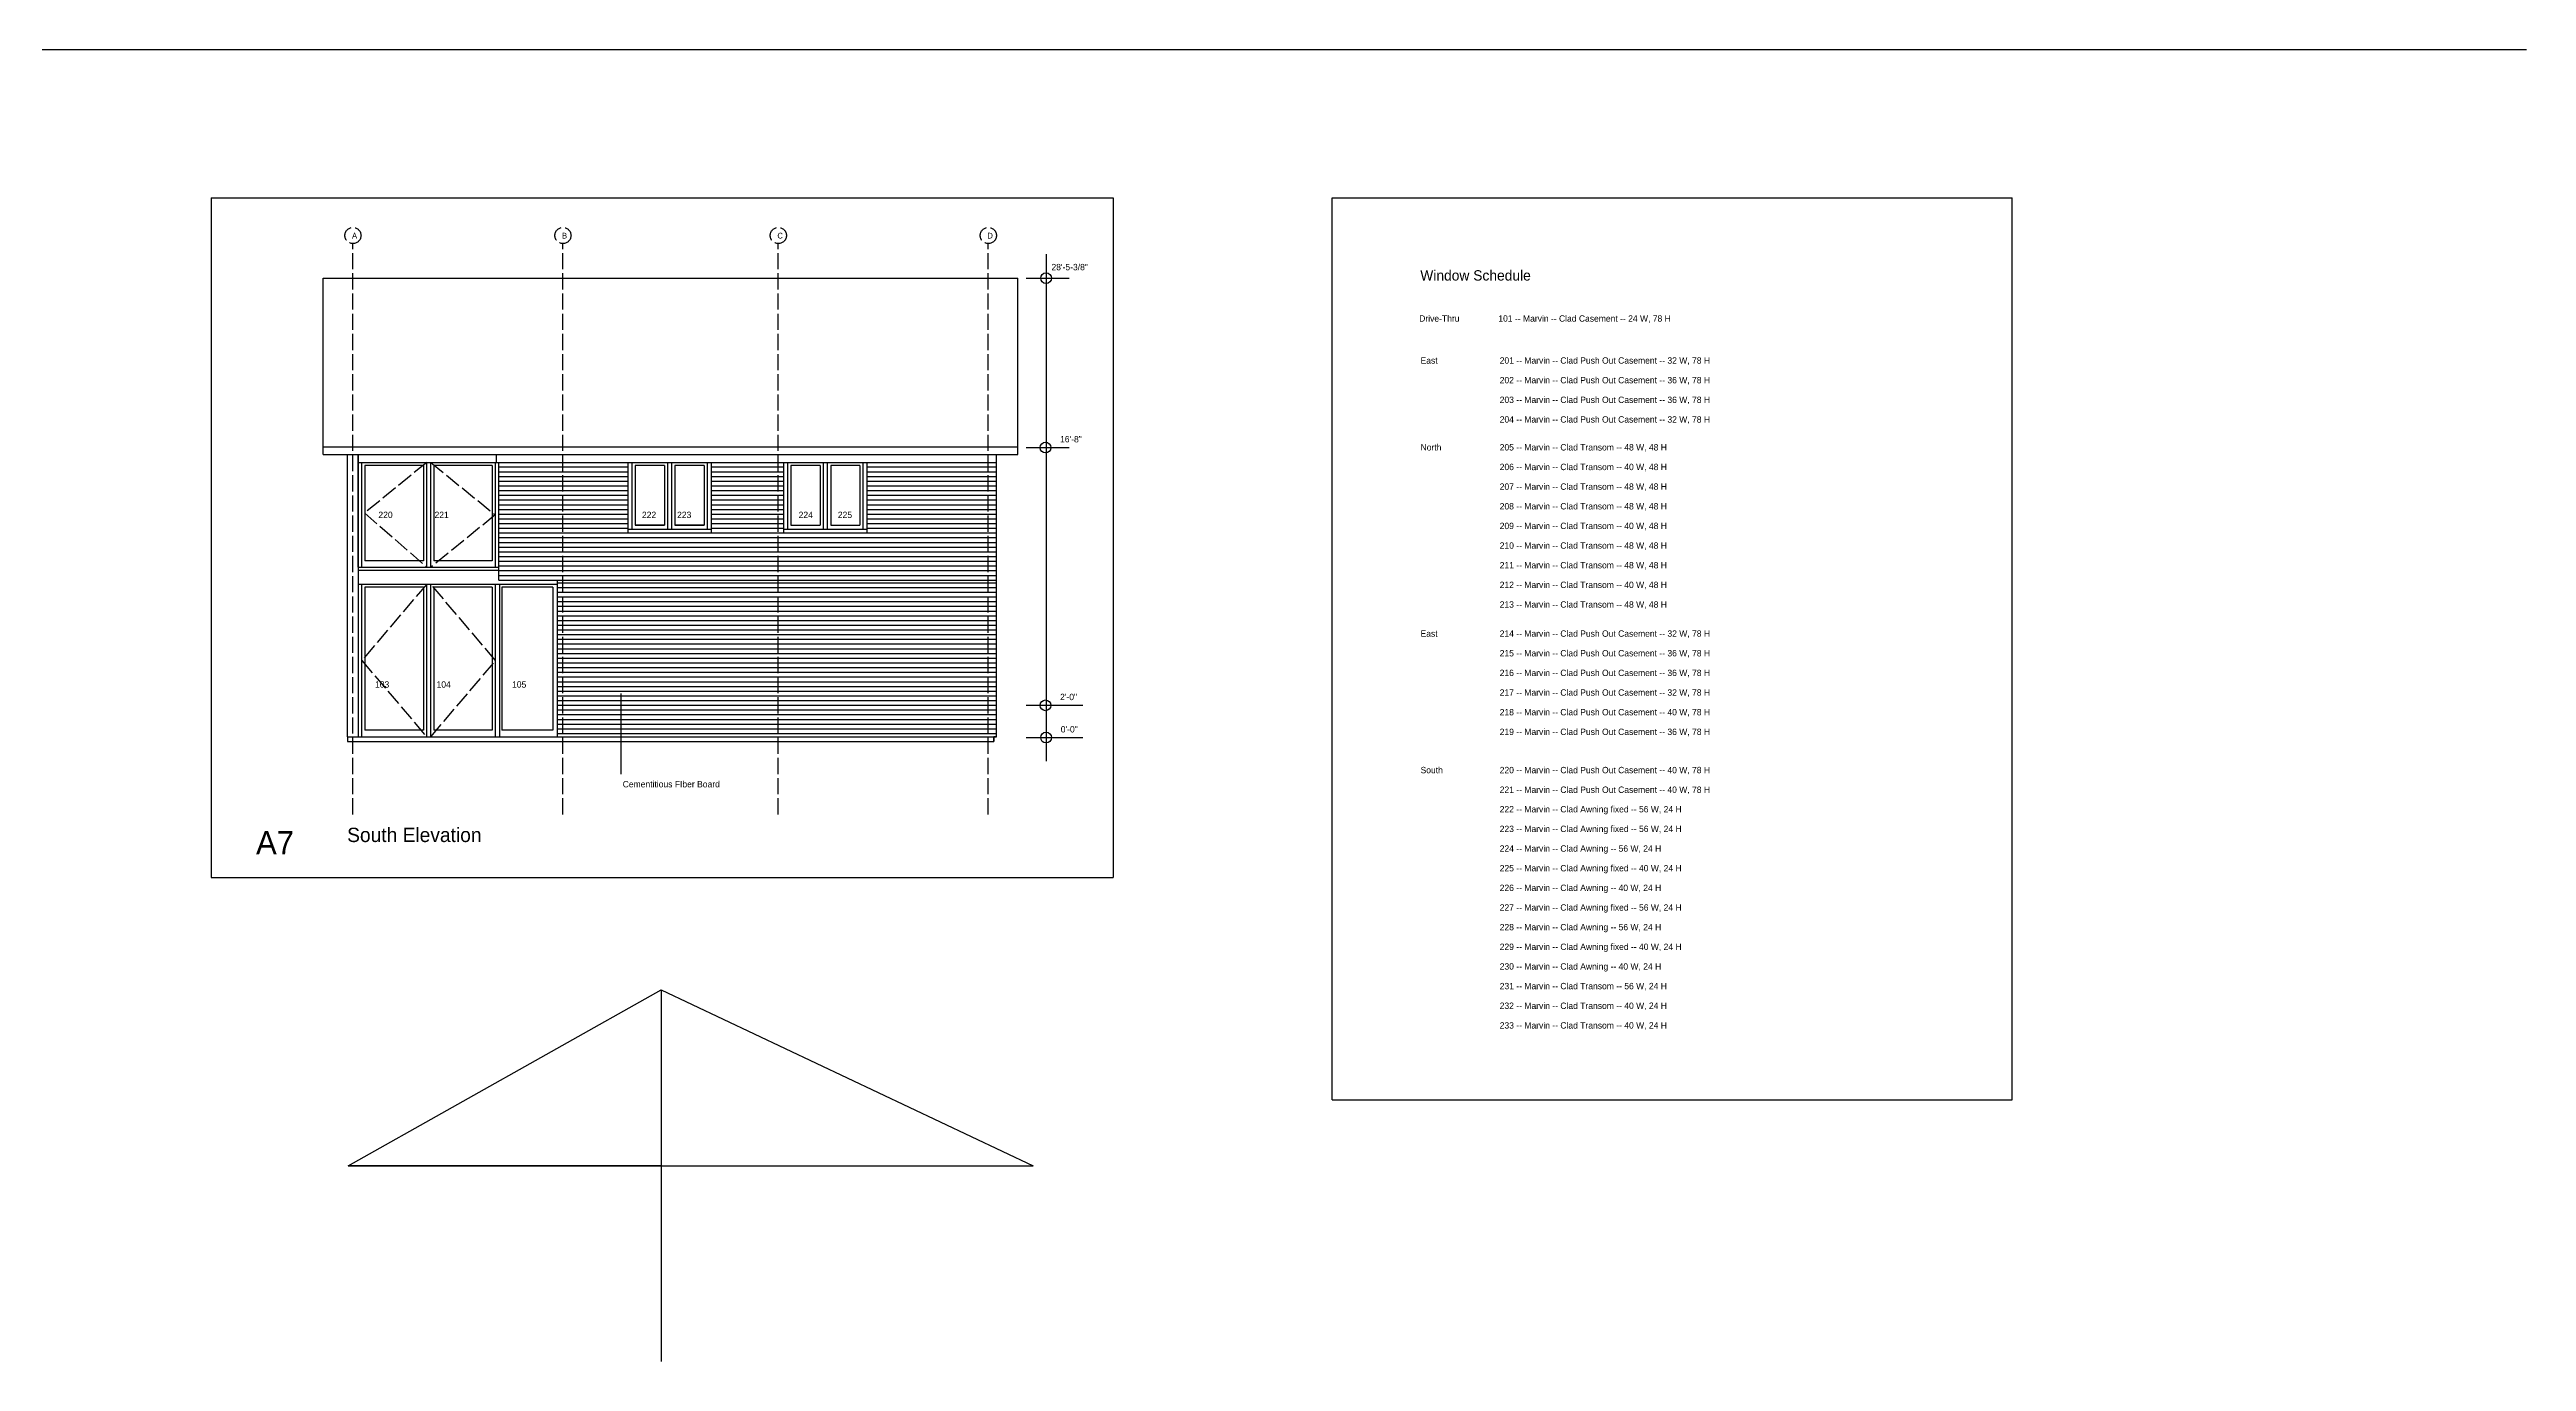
# Model space of a CAD drawing. Header units: inches. Extents: x -285 to 6358, y -2516 to 3346.
# Drawn here: x 4518 to 6358, y 364 to 1339 of the extents above; entities that cross this region are included whole.
import ezdxf

# ---------------------------------------------------------------- set-up
doc = ezdxf.new("R2010")
doc.units = ezdxf.units.IN
doc.header["$MEASUREMENT"] = 0
doc.linetypes.add('ACAD_ISO02W100', pattern=[15, 12, -3])
for name, color, linetype in [('const', 7, 'Continuous'), ('e1', 7, 'Continuous'), ('e2', 251, 'Continuous'), ('glassSwing', 172, 'ACAD_ISO02W100'), ('grid', 252, 'ACAD_ISO02W100'), ('walls', 7, 'Continuous')]:
    doc.layers.add(name, color=color, linetype=linetype)

msp = doc.modelspace()

# ---------------------------------------------------------------- linework, layer by layer
for p, q in [((4637.6, 1228.4), (5307.7, 1228.4)), ((4637.6, 1228.4), (4637.6, 723.4)), ((5307.7, 1228.4), (5307.7, 723.4)), ((5470.5, 558.3), (5470.5, 1228.4)), ((5470.5, 1228.4), (5975.5, 1228.4)), ((5975.5, 558.3), (5975.5, 1228.4)), ((4739, 828), (4739, 824.5)), ((5219, 824.5), (5219, 828)), ((4637.6, 723.4), (5307.7, 723.4)), ((5470.5, 558.3), (5975.5, 558.3))]:
    msp.add_line(p, q)
at = {"layer": 'e1'}
for p, q in [((1267.5, 1338.7), (6357.7, 1338.7)), ((4721, 1043.5), (5237, 1043.5)), ((4721, 1037.8), (5237, 1037.8)), ((4747, 954), (4747, 1037.8)), ((4849.7, 1031.9), (4849.7, 1037.8)), ((4851.5, 944.5), (4851.5, 1031.9)), ((4947.4, 982.4), (5009.4, 982.4)), ((5063.1, 982.4), (5125.1, 982.4)), ((4851.5, 944.5), (5221, 944.5)), ((4895, 828), (4895, 944.5))]:
    msp.add_line(p, q, dxfattribs=at)
at = {"layer": 'e2'}
for p, q in [((5257.9, 1186.6), (5257.9, 810)), ((5243.2, 1168.8), (5275, 1168.8)), ((4747, 1037.8), (4747, 828)), ((4747, 1031.9), (4895, 1031.9)), ((4749.6, 954), (4749.6, 1031.9)), ((4797.8, 954), (4797.8, 1031.9)), ((4800.8, 954), (4800.8, 1031.9)), ((4848.7, 1031.9), (4848.7, 954)), ((4851.5, 954), (4851.5, 1031.9)), ((4895, 1031.9), (5055, 1031.9)), ((4947.4, 979.5), (4947.4, 1031.9)), ((4950.4, 982.4), (4950.4, 1031.9)), ((4976.9, 982.4), (4976.9, 1031.9)), ((4979.9, 982.4), (4979.9, 1031.9)), ((5006.4, 982.4), (5006.4, 1031.9)), ((5009.4, 979.5), (5009.4, 1031.9)), ((5055, 1031.9), (5221, 1031.9)), ((5063.1, 979.5), (5063.1, 1031.9)), ((5066.1, 982.4), (5066.1, 1031.9)), ((5092.6, 982.4), (5092.6, 1031.9)), ((5095.6, 982.4), (5095.6, 1031.9)), ((5122.1, 982.4), (5122.1, 1031.9)), ((5125.1, 979.5), (5125.1, 1031.9)), ((5243.2, 1043), (5275, 1043)), ((4751.8, 1029.7), (4751.8, 958.9)), ((4795.3, 1029.7), (4751.8, 1029.7)), ((4795.3, 1029.7), (4795.3, 958.9)), ((4803, 1029.7), (4803, 958.9)), ((4846.5, 1029.7), (4803, 1029.7)), ((4846.5, 1029.7), (4846.5, 958.9)), ((4851.5, 1028.5), (4947.4, 1028.5)), ((4851.5, 1025), (4947.4, 1025)), ((4851.5, 1021.5), (4947.4, 1021.5)), ((4851.5, 1018), (4947.4, 1018)), ((4851.5, 1014.5), (4947.4, 1014.5)), ((4952.7, 1029.7), (4952.7, 985.4)), ((4974.4, 1029.7), (4952.7, 1029.7)), ((4974.4, 1029.7), (4974.4, 985.4)), ((5003.9, 1029.7), (4982.2, 1029.7)), ((4982.2, 1029.7), (4982.2, 985.4)), ((5003.9, 1029.7), (5003.9, 985.4)), ((5009.4, 1028.5), (5063.1, 1028.5)), ((5009.4, 1025), (5063.1, 1025)), ((5009.4, 1021.5), (5063.1, 1021.5)), ((5009.4, 1018), (5063.1, 1018)), ((5009.4, 1014.5), (5063.1, 1014.5)), ((5068.4, 1029.7), (5068.4, 985.4)), ((5090.1, 1029.7), (5068.4, 1029.7)), ((5090.1, 1029.7), (5090.1, 985.4)), ((5097.9, 1029.7), (5097.9, 985.4)), ((5119.6, 1029.7), (5097.9, 1029.7)), ((5119.6, 1029.7), (5119.6, 985.4)), ((5125.1, 1028.5), (5221, 1028.5)), ((5125.1, 1025), (5221, 1025)), ((5125.1, 1021.5), (5221, 1021.5)), ((5125.1, 1018), (5221, 1018)), ((5125.1, 1014.5), (5221, 1014.5)), ((4851.5, 1011), (4947.4, 1011)), ((4851.5, 1007.5), (4947.4, 1007.5)), ((4851.5, 1004), (4947.4, 1004)), ((4851.5, 1000.5), (4947.4, 1000.5)), ((4851.5, 997), (4947.4, 997)), ((5009.4, 1011), (5063.1, 1011)), ((5009.4, 1007.5), (5063.1, 1007.5)), ((5009.4, 1004), (5063.1, 1004)), ((5009.4, 1000.5), (5063.1, 1000.5)), ((5009.4, 997), (5063.1, 997)), ((5125.1, 1011), (5221, 1011)), ((5125.1, 1007.5), (5221, 1007.5)), ((5125.1, 1004), (5221, 1004)), ((5125.1, 1000.5), (5221, 1000.5)), ((5125.1, 997), (5221, 997)), ((4851.5, 993.5), (4947.4, 993.5)), ((4851.5, 990), (4947.4, 990)), ((4851.5, 986.5), (4947.4, 986.5)), ((4851.5, 983), (4947.4, 983)), ((4851.5, 979.5), (4947.4, 979.5)), ((4851.5, 976), (5221, 976)), ((4952.7, 985.4), (4974.4, 985.4)), ((4974.4, 985.4), (4952.7, 985.4)), ((5003.9, 985.4), (4982.2, 985.4)), ((4982.2, 985.4), (5003.9, 985.4)), ((5009.4, 993.5), (5063.1, 993.5)), ((5009.4, 990), (5063.1, 990)), ((5009.4, 986.5), (5063.1, 986.5)), ((5009.4, 983), (5063.1, 983)), ((5009.4, 979.5), (5063.1, 979.5)), ((5068.4, 985.4), (5090.1, 985.4)), ((5097.9, 985.4), (5119.6, 985.4)), ((5125.1, 993.5), (5221, 993.5)), ((5125.1, 990), (5221, 990)), ((5125.1, 986.5), (5221, 986.5)), ((5125.1, 983), (5221, 983)), ((5125.1, 979.5), (5221, 979.5)), ((4795.3, 958.9), (4751.8, 958.9)), ((4846.5, 958.9), (4803, 958.9)), ((4851.5, 972.5), (5221, 972.5)), ((4851.5, 969), (5221, 969)), ((4851.5, 965.5), (5221, 965.5)), ((4851.5, 962), (5221, 962)), ((4851.5, 958.5), (5221, 958.5)), ((4747, 954), (4851.5, 954)), ((4851.5, 951.5), (4747, 951.5)), ((4747, 941.5), (4895, 941.5)), ((4749.6, 828), (4749.6, 941.5)), ((4749.6, 941.5), (4849, 941.5)), ((4751.8, 939.2), (4751.8, 832.9)), ((4795.3, 939.2), (4751.8, 939.2)), ((4795.3, 939.2), (4795.3, 832.9)), ((4797.8, 828), (4797.8, 941.5)), ((4800.8, 828), (4800.8, 941.5)), ((4803, 939.2), (4803, 832.9)), ((4846.5, 939.2), (4803, 939.2)), ((4846.5, 939.2), (4846.5, 832.9)), ((4849, 828), (4849, 941.5)), ((4851.5, 955), (5221, 955)), ((4851.5, 951.5), (5221, 951.5)), ((4851.5, 948), (5221, 948)), ((4852, 828), (4852, 941.5)), ((4891.5, 939.2), (4853.7, 939.2)), ((4853.7, 939.2), (4853.7, 832.9)), ((4891.5, 939.2), (4891.5, 832.9)), ((4895, 942.5), (5221, 942.5)), ((4895, 939), (5221, 939)), ((4895, 935.5), (5221, 935.5)), ((4895, 932), (5221, 932)), ((4895, 928.5), (5221, 928.5)), ((4895, 925), (5221, 925)), ((4895, 921.5), (5221, 921.5)), ((4895, 918), (5221, 918)), ((4895, 914.5), (5221, 914.5)), ((4895, 911), (5221, 911)), ((4895, 907.5), (5221, 907.5)), ((4895, 904), (5221, 904)), ((4895, 900.5), (5221, 900.5)), ((4895, 897), (5221, 897)), ((4895, 893.5), (5221, 893.5)), ((4895, 890), (5221, 890)), ((4895, 886.5), (5221, 886.5)), ((4895, 883), (5221, 883)), ((4895, 879.5), (5221, 879.5)), ((4895, 876), (5221, 876)), ((4895, 872.5), (5221, 872.5)), ((4895, 869), (5221, 869)), ((4895, 865.5), (5221, 865.5)), ((4895, 862), (5221, 862)), ((4895, 858.5), (5221, 858.5)), ((4895, 855), (5221, 855)), ((4895, 851.5), (5221, 851.5)), ((4895, 848), (5221, 848)), ((5243.2, 851.5), (5285.1, 851.5)), ((4795.3, 832.9), (4751.8, 832.9)), ((4846.5, 832.9), (4803, 832.9)), ((4891.5, 832.9), (4853.7, 832.9)), ((4895, 844.5), (5221, 844.5)), ((4895, 841), (5221, 841)), ((4895, 837.5), (5221, 837.5)), ((4895, 834), (5221, 834)), ((4895, 830.5), (5221, 830.5)), ((4739, 828), (5221, 828)), ((4739, 828), (4739, 824.5)), ((5219, 828), (5219, 824.5)), ((5243.2, 827.5), (5285.1, 827.5))]:
    msp.add_line(p, q, dxfattribs=at)
for centre in [(5257.9, 1168.8), (5257.5, 1042.9), (5257.5, 851.4), (5257.9, 827.5)]:
    msp.add_circle(centre, 4, dxfattribs=at)
at = {"layer": 'glassSwing'}
for p, q in [((4797.8, 1031.9), (4751.8, 994.3)), ((4800.8, 1031.9), (4848.7, 992.9)), ((4751.8, 994.3), (4797.8, 954)), ((4848.7, 992.9), (4800.8, 954)), ((4797.8, 941.5), (4749.6, 884.7)), ((4849, 884.7), (4800.8, 941.5)), ((4749.6, 884.7), (4797.8, 828)), ((4800.8, 828), (4849, 884.7))]:
    msp.add_line(p, q, dxfattribs=at)
at = {"layer": 'grid'}
for p, q in [((4743, 770.4), (4743, 1194.5)), ((4899, 770.4), (4899, 1194.5)), ((5059, 770.4), (5059, 1194.5)), ((5215, 770.4), (5215, 1194.5))]:
    msp.add_line(p, q, dxfattribs=at)
for centre in [(4743, 1200.5), (4899, 1200.5), (5059, 1200.5), (5215, 1200.5)]:
    msp.add_circle(centre, 6, dxfattribs=at)
at = {"layer": 'walls'}
for p, q in [((4721, 1168.8), (5237, 1168.8)), ((4721, 1037.8), (4721, 1168.8)), ((5237, 1037.8), (5237, 1168.8)), ((4739, 828), (4739, 1037.8)), ((5221, 828), (5221, 1037.8)), ((4947.4, 979.5), (5009.4, 979.5)), ((5063.1, 979.5), (5125.1, 979.5)), ((4942.3, 800.2), (4942.3, 860.2)), ((4739, 824.5), (5219, 824.5)), ((5221, 828), (5219, 828)), ((4739.4, 509.2), (4972, 640)), ((4972, 640), (4972, 363.9)), ((4972, 640), (4972, 509.2)), ((4972, 640), (5248.3, 509.2)), ((4972, 509.2), (4739.4, 509.2)), ((4739.4, 509.2), (5248.3, 509.2))]:
    msp.add_line(p, q, dxfattribs=at)

# ---------------------------------------------------------------- texts
at = {"layer": 'const', "attachment_point": 1}
for s, insert, char_height, width in [('A', (4742.3, 1202.5), 4.26, 1625.197), ('B', (4898.3, 1202.5), 4.26, 1625.197), ('C', (5058.3, 1202.5), 4.26, 1625.197), ('D', (5214.3, 1202.5), 4.26, 1625.197), ('28\'-5-3/8"', (5261.9, 1179.4), 4.74, 1805.775), ('Window Schedule', (5535.9, 1174.7), 7.672, 2925.355), ('Drive-Thru', (5535.1, 1141.2), 4.74, 1805.775), ('101 -- Marvin -- Clad Casement -- 24 W, 78 H', (5593.9, 1141.2), 4.736, 1805.775), ('East', (5536.1, 1110), 4.74, 1805.775), ('201 -- Marvin -- Clad Push Out Casement -- 32 W, 78 H', (5594.9, 1110), 4.736, 1805.775), ('202 -- Marvin -- Clad Push Out Casement -- 36 W, 78 H', (5594.9, 1095.4), 4.736, 1805.775), ('203 -- Marvin -- Clad Push Out Casement -- 36 W, 78 H', (5594.9, 1080.8), 4.736, 1805.775), ('16\'-8"', (5268.3, 1051.5), 4.74, 1805.775), ('204 -- Marvin -- Clad Push Out Casement -- 32 W, 78 H', (5594.9, 1066.2), 4.736, 1805.775), ('North', (5536.1, 1045.5), 4.74, 1805.775), ('205 -- Marvin -- Clad Transom -- 48 W, 48 H', (5594.9, 1045.5), 4.736, 1805.775), ('206 -- Marvin -- Clad Transom -- 40 W, 48 H', (5594.9, 1030.9), 4.736, 1805.775), ('207 -- Marvin -- Clad Transom -- 48 W, 48 H', (5594.9, 1016.3), 4.736, 1805.775), ('220', (4761.9, 995.3), 4.74, 1805.775), ('221', (4803.6, 995.3), 4.74, 1805.775), ('222', (4957.7, 995.3), 4.74, 1805.775), ('223', (4983.8, 995.3), 4.74, 1805.775), ('224', (5074.1, 995.3), 4.74, 1805.775), ('225', (5103.2, 995.3), 4.74, 1805.775), ('208 -- Marvin -- Clad Transom -- 48 W, 48 H', (5594.9, 1001.7), 4.736, 1805.775), ('209 -- Marvin -- Clad Transom -- 40 W, 48 H', (5594.9, 987.1), 4.736, 1805.775), ('210 -- Marvin -- Clad Transom -- 48 W, 48 H', (5594.9, 972.5), 4.736, 1805.775), ('211 -- Marvin -- Clad Transom -- 48 W, 48 H', (5594.9, 957.9), 4.736, 1805.775), ('212 -- Marvin -- Clad Transom -- 40 W, 48 H', (5594.9, 943.3), 4.736, 1805.775), ('213 -- Marvin -- Clad Transom -- 48 W, 48 H', (5594.9, 928.7), 4.736, 1805.775), ('East', (5536.1, 907.1), 4.74, 1805.775), ('214 -- Marvin -- Clad Push Out Casement -- 32 W, 78 H', (5594.9, 907.1), 4.736, 1805.775), ('215 -- Marvin -- Clad Push Out Casement -- 36 W, 78 H', (5594.9, 892.5), 4.736, 1805.775), ('103', (4759.4, 869.3), 4.74, 1805.775), ('104', (4805.1, 869.3), 4.74, 1805.775), ('105', (4861.2, 869.3), 4.74, 1805.775), ('216 -- Marvin -- Clad Push Out Casement -- 36 W, 78 H', (5594.9, 877.9), 4.736, 1805.775), ('2\'-0"', (5268.3, 860), 4.74, 1805.775), ('217 -- Marvin -- Clad Push Out Casement -- 32 W, 78 H', (5594.9, 863.3), 4.736, 1805.775), ('218 -- Marvin -- Clad Push Out Casement -- 40 W, 78 H', (5594.9, 848.7), 4.736, 1805.775), ('0\'-0"', (5268.8, 836), 4.74, 1805.775), ('219 -- Marvin -- Clad Push Out Casement -- 36 W, 78 H', (5594.9, 834.1), 4.736, 1805.775), ('Cementitious FIber Board', (4943.4, 795.2), 4.736, 1805.775), ('South', (5536.1, 805.7), 4.74, 1805.775), ('220 -- Marvin -- Clad Push Out Casement -- 40 W, 78 H', (5594.9, 805.7), 4.736, 1805.775), ('221 -- Marvin -- Clad Push Out Casement -- 40 W, 78 H', (5594.9, 791.1), 4.736, 1805.775), ('222 -- Marvin -- Clad Awning fixed -- 56 W, 24 H', (5594.9, 776.6), 4.736, 1805.775), ('A7', (4671, 758), 17.26, 6582.049), ('South Elevation', (4738.7, 760.5), 10.656, 4062.993), ('223 -- Marvin -- Clad Awning fixed -- 56 W, 24 H', (5594.9, 762), 4.736, 1805.775), ('224 -- Marvin -- Clad Awning -- 56 W, 24 H', (5594.9, 747.4), 4.736, 1805.775), ('225 -- Marvin -- Clad Awning fixed -- 40 W, 24 H', (5594.9, 732.8), 4.736, 1805.775), ('226 -- Marvin -- Clad Awning -- 40 W, 24 H', (5594.9, 718.2), 4.736, 1805.775), ('227 -- Marvin -- Clad Awning fixed -- 56 W, 24 H', (5594.9, 703.6), 4.736, 1805.775), ('228 -- Marvin -- Clad Awning -- 56 W, 24 H', (5594.9, 689), 4.736, 1805.775), ('229 -- Marvin -- Clad Awning fixed -- 40 W, 24 H', (5594.9, 674.4), 4.736, 1805.775), ('230 -- Marvin -- Clad Awning -- 40 W, 24 H', (5594.9, 659.8), 4.736, 1805.775), ('231 -- Marvin -- Clad Transom -- 56 W, 24 H', (5594.9, 645.2), 4.736, 1805.775), ('232 -- Marvin -- Clad Transom -- 40 W, 24 H', (5594.9, 630.6), 4.736, 1805.775), ('233 -- Marvin -- Clad Transom -- 40 W, 24 H', (5594.9, 616), 4.736, 1805.775)]:
    msp.add_mtext(s, dxfattribs=dict(at, insert=insert, char_height=char_height, width=width))

doc.saveas('drawing.dxf')
